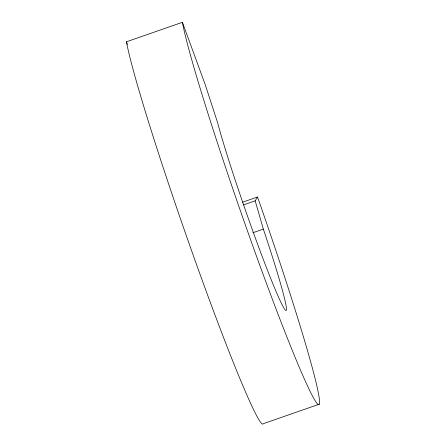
<?xml version="1.0" encoding="UTF-8"?>
<svg xmlns="http://www.w3.org/2000/svg" width="446" height="446" viewBox="0 0 446 446"><rect width="100%" height="100%" fill="white"/><g stroke="black" fill="none" stroke-linecap="round" stroke-linejoin="round"><path stroke-width="0.67" d="M243.477 204.909L255.184 200.828L257.532 196.987A207.641 10.37 70.8 0 1 319.57 402.459A207.641 10.37 70.8 0 1 255.597 253.702A207.641 10.37 70.8 0 1 182.403 22.3L126.452 41.801A207.641 10.37 70.8 0 0 196.636 264.835A207.641 10.37 70.8 0 0 263.274 423.7L319.225 404.199M242.568 202.2L257.532 196.987M252.921 232.717L263.335 229.088L255.184 200.828M182.403 22.3L205.277 84.79L217.715 123.018A108.266 5.408 70.8 0 0 276.743 293.05A108.266 5.408 70.8 0 0 263.335 229.088M126.452 41.801L127.405 44.405"/></g></svg>
